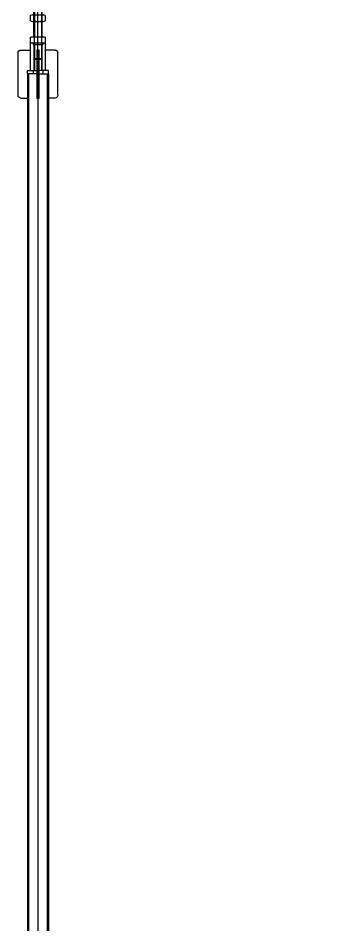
# Model space of a CAD drawing. Header units: millimetres. Extents: x 5349504 to 6791112, y -2212455 to -2153443.
# Drawn here: x 6314381 to 6315569, y -2192613 to -2189302 of the extents above; entities that cross this region are included whole.
import ezdxf
from ezdxf.xclip import XClip

# ---------------------------------------------------------------- set-up
doc = ezdxf.new("R2010")
doc.units = ezdxf.units.MM
doc.header["$LTSCALE"] = 400
doc.header["$XCLIPFRAME"] = 2
for name, pattern in [('CEN', [62, 60, -1, 0, -1]), ('CENTER', [50.8, 31.75, -6.35, 6.35, -6.35]), ('HIDDEN', [0.375, 0.25, -0.125])]:
    doc.linetypes.add(name, pattern=pattern)
doc.layers.get('0').update_dxf_attribs({"lineweight": 9})
for name, color, linetype in [('5ELEV', 5, 'Continuous'), ('CEN', 1, 'CEN'), ('EQUIP', 8, 'Continuous'), ('GRND', 8, 'Continuous')]:
    doc.layers.add(name, color=color, linetype=linetype)

# ---------------------------------------------------------------- blocks, each defined once
blk = doc.blocks.new('A$C45230962')
at = {"color": 2, "linetype": 'HIDDEN'}
for p, q in [((-128.6, 148.4), (-126.7, 150.3)), ((-128.6, 91.7), (-128.6, 148.4)), ((-128.6, 148.4), (-98.6, 148.4)), ((-126.7, 150.3), (-100.5, 150.3)), ((-100.5, 150.3), (-98.6, 148.4)), ((-98.6, 148.4), (-98.6, 91.7)), ((-128.6, -91.7), (-128.6, -147.9)), ((-98.6, -147.9), (-98.6, -91.7)), ((-128.6, -147.9), (-98.6, -147.9)), ((-128.6, -147.9), (-126.7, -149.7)), ((-126.7, -149.7), (-100.5, -149.7)), ((-100.5, -149.7), (-98.6, -147.9))]:
    blk.add_line(p, q, dxfattribs=at)
at = {"color": 1, "linetype": 'CENTER'}
blk.add_line((-113.6, -153), (-113.6, 152), dxfattribs=at)
for p, q in [((-133.6, 67.7), (-93.7, 67.7)), ((-128.6, -67.7), (-128.6, 67.7)), ((-126.9, 69.8), (-126.9, 91.7)), ((-100.4, 69.8), (-100.4, 91.7)), ((-98.6, -67.7), (-98.6, 67.7)), ((-140.2, -9.9), (-140.2, 9.9)), ((-133.6, 12), (-93.7, 12)), ((-126.9, 9.9), (-126.9, -12)), ((-100.4, 9.9), (-100.4, -12)), ((-87.1, 9.9), (-87.1, -9.9)), ((-133.6, -12), (-93.7, -12)), ((-133.6, -67.7), (-93.7, -67.7)), ((-126.9, -69.8), (-126.9, -91.7)), ((-100.4, -69.8), (-100.4, -91.7))]:
    blk.add_line(p, q)
for points in [[(-140.2, 91.7), (-140.2, 69.8, 0.309401), (-126.9, 69.8, 0.154701), (-100.4, 69.8, 0.309401), (-87.1, 69.8), (-87.1, 91.7), (-140.2, 91.7)], [(-140.2, -91.7), (-140.2, -69.8, -0.309401), (-126.9, -69.8, -0.154701), (-100.4, -69.8, -0.309401), (-87.1, -69.8), (-87.1, -91.7), (-140.2, -91.7)]]:
    blk.add_lwpolyline(points, format="xyb")
for centre, radius, start, end in [((-133.6, 0.2), 11.8, 55.6158, 124.3842), ((-113.6, -31.9), 43.9, 72.412, 107.588), ((-93.7, 0.2), 11.8, 55.6158, 124.3842), ((-133.6, -0.2), 11.8, 235.6158, 304.3842), ((-113.6, 31.9), 43.9, 252.412, 287.588), ((-93.7, -0.2), 11.8, 235.6158, 304.3842)]:
    blk.add_arc(centre, radius, start, end)
at = {"layer": 'EQUIP', "color": 2, "linetype": 'HIDDEN'}
for p, q in [((-126.7, 91.7), (-126.7, 150.3)), ((-100.5, 91.7), (-100.5, 150.3)), ((-126.7, -91.7), (-126.7, -149.7)), ((-100.5, -91.7), (-100.5, -149.7))]:
    blk.add_line(p, q, dxfattribs=at)
at = {"layer": 'EQUIP'}
for p, q in [((-87.6, 91.7), (-139.6, 91.7)), ((-126.7, 67.7), (-126.7, -67.7)), ((-100.5, 67.7), (-100.5, -67.7)), ((-87.6, -91.7), (-139.6, -91.7))]:
    blk.add_line(p, q, dxfattribs=at)
blk = doc.blocks.new('BL-EQ-SECT_1_20230313')
at = {"layer": 'EQUIP'}
for p, q in [((55304.1, 11757.1, -13027.4), (55339.1, 11757.1, -13027.4)), ((55339.1, 11682.1, -13027.4), (55339.1, 11782.1, -13027.4)), ((55339.1, 11782.1, -13027.4), (55394.1, 11782.1, -13027.4)), ((55349.1, 11782.1, -13027.4), (55349.1, 11777.1, -13027.4)), ((55384.1, 11777.1, -13027.4), (55349.1, 11777.1, -13027.4)), ((55351.6, 11682.1, -13027.4), (55351.6, 11777.1, -13027.4)), ((55353.5, 11777.1, -13027.4), (55353.5, 11682.1, -13027.4)), ((55379.7, 11777.1, -13027.4), (55379.7, 11682.1, -13027.4)), ((55381.6, 11777.1, -13027.4), (55381.6, 11682.1, -13027.4)), ((55384.1, 11782.1, -13027.4), (55384.1, 11777.1, -13027.4)), ((55394.1, 11682.1, -13027.4), (55394.1, 11782.1, -13027.4)), ((55429.1, 11757.1, -13027.4), (55394.1, 11757.1, -13027.4)), ((55294.1, 11592.1, -13027.4), (55294.1, 11747.1, -13027.4)), ((55439.1, 11592.1, -13027.4), (55439.1, 11747.1, -13027.4)), ((55366.6, 11717.1, -13027.4), (55366.6, 6284.6)), ((55328.5, 11670.1, -13027.4), (55328.5, 6306.6)), ((55332.7, 11670.1, -13027.4), (55332.7, 6306.6)), ((55349.1, 11682.1, -13027.4), (55349.1, 11670.1, -13027.4)), ((55384.1, 11682.1, -13027.4), (55384.1, 11670.1, -13027.4)), ((55400.6, 11670.1, -13027.4), (55400.6, 6306.6)), ((55404.8, 11670.1, -13027.4), (55404.8, 6306.6)), ((55304.1, 11582.1, -13027.4), (55328.5, 11582.1, -13027.4)), ((55429.1, 11582.1, -13027.4), (55404.8, 11582.1, -13027.4))]:
    blk.add_line(p, q, dxfattribs=at)
at = {"layer": 'EQUIP', "elevation": -13027.4}
blk.add_lwpolyline([(55362.1, 11757.1), (55371.1, 11757.1), (55371.1, 11582.1), (55362.1, 11582.1)], close=True, dxfattribs=at)
for points in [[(55366.6, 11670.1), (55328.5, 11670.1), (55328.5, 11682.1), (55366.6, 11682.1)], [(55366.6, 11670.1), (55404.8, 11670.1), (55404.8, 11682.1), (55366.6, 11682.1)]]:
    blk.add_lwpolyline(points, dxfattribs=at)
at = {"layer": 'EQUIP'}
for centre, start, end in [((55304.1, 11747.1, -13027.4), 90, 180), ((55429.1, 11747.1, -13027.4), 0, 90), ((55304.1, 11592.1, -13027.4), 180, 270), ((55429.1, 11592.1, -13027.4), 270, 0)]:
    blk.add_arc(centre, 10, start, end, dxfattribs=at)
at = {"layer": 'EQUIP', "xscale": -1}
blk.add_blockref('A$C45230962', (55253, 11873.8, -13027.4), dxfattribs=at)
blk = doc.blocks.new('BL-ROOF_SECT_1')
at = {"layer": 'CEN'}
blk.add_line((53525, 5518.2), (53525, -1487.1), dxfattribs=at)

msp = doc.modelspace()

# ---------------------------------------------------------------- block references
at = {"layer": 'GRND', "xscale": -1}
msp.add_blockref('BL-EQ-SECT_1_20230313', (6369820.1, -2201176.2), dxfattribs=at)

# ---------------------------------------------------------------- next in the draw order: block references
at = {"layer": '5ELEV'}
ref = msp.add_blockref('BL-ROOF_SECT_1', (6262043.9, -2188923.6), dxfattribs=at)
XClip(ref).set_block_clipping_path([(0, -100), (97500, 4500)])

doc.saveas('drawing.dxf')
